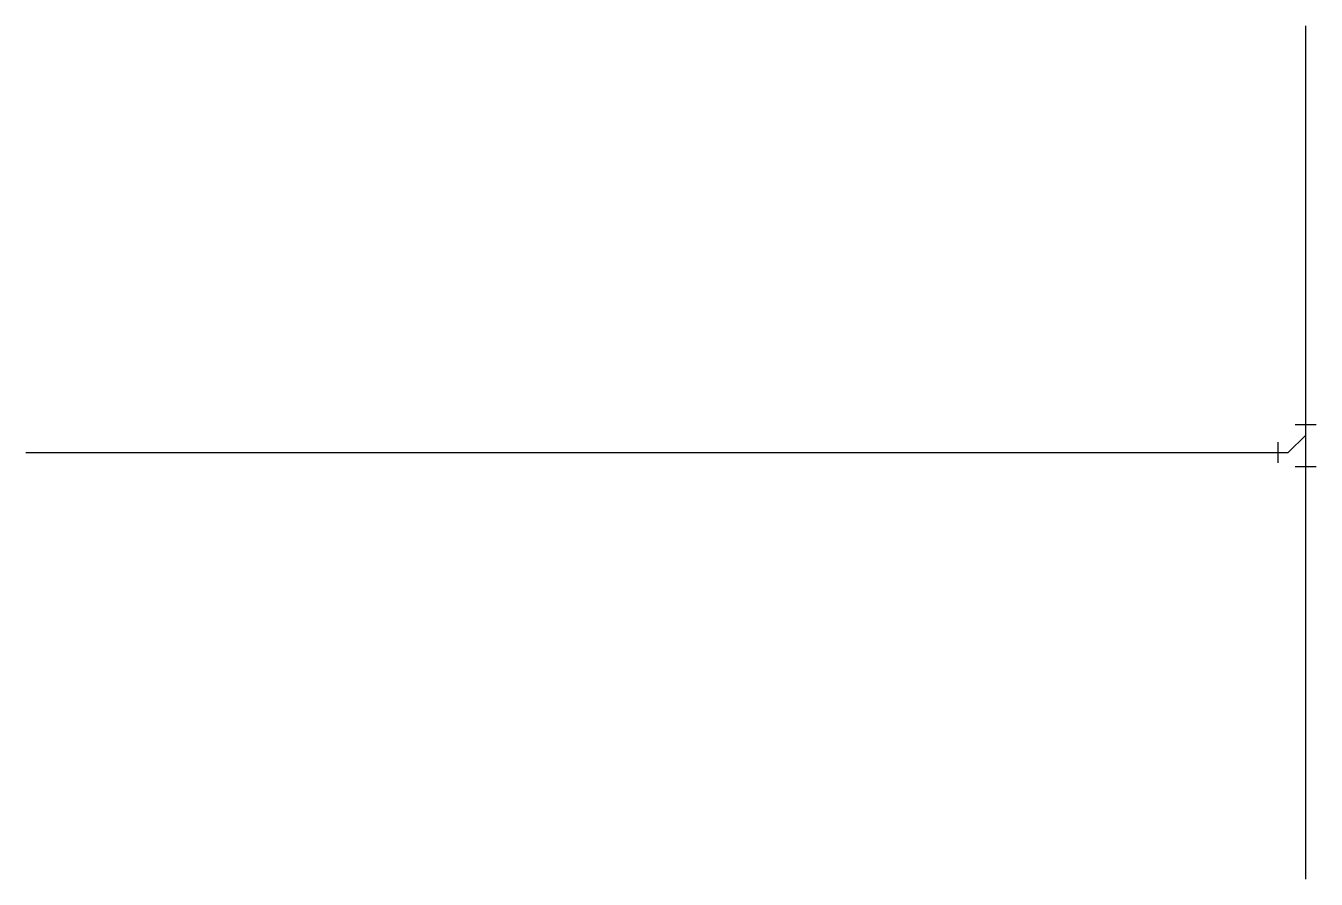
# Model space of a CAD drawing. Units: millimetres at full size, sheet at 1:100. Extents: x -15551 to 2966, y -9612 to 2633.
import ezdxf

# ---------------------------------------------------------------- set-up
doc = ezdxf.new("R2010")
doc.units = ezdxf.units.MM
doc.header["$LTSCALE"] = 100
doc.layers.add('0-0', color=7, linetype='Continuous')

msp = doc.modelspace()

# ---------------------------------------------------------------- linework, layer by layer
at = {"layer": '0-0'}
for p, q in [((2816.3, -9612.2), (2816.3, 2632.7)), ((2666.3, -3089.8), (2966.3, -3089.8)), ((2566.3, -3489.8), (2816.3, -3239.8)), ((-15551, -3489.8), (2566.3, -3489.8)), ((2416.3, -3339.8), (2416.3, -3639.8)), ((2666.3, -3689.8), (2966.3, -3689.8))]:
    msp.add_line(p, q, dxfattribs=at)

doc.saveas('drawing.dxf')
